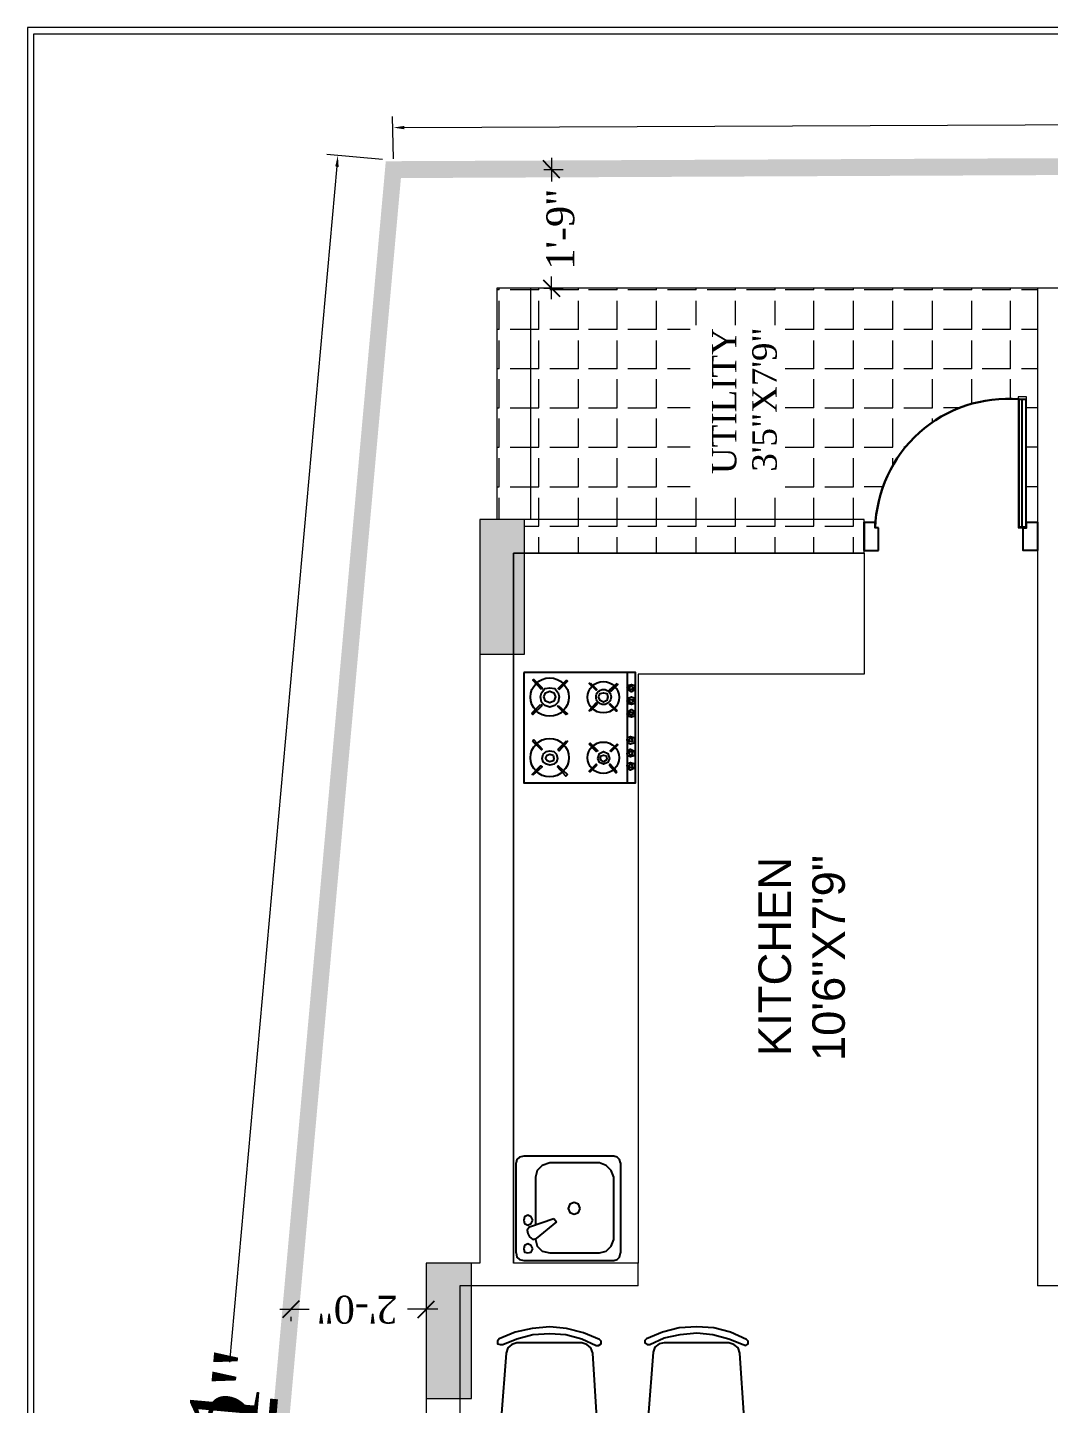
# Model space of a CAD drawing. Header units: inches. Extents: x -41599880 to -41577026, y -18110 to -4738.
# Drawn here: x -41599880 to -41595276, y -10942 to -4738 of the extents above; entities that cross this region are included whole.
import ezdxf

# ---------------------------------------------------------------- set-up
doc = ezdxf.new("R2010")
doc.units = ezdxf.units.IN
doc.header["$MEASUREMENT"] = 0
for name, color, linetype in [('PDF_Geometry', 40, 'Continuous'), ('PDF_Solid Fills', 9, 'Continuous'), ('PDF_Text', 7, 'Continuous')]:
    doc.layers.add(name, color=color, linetype=linetype)
doc.styles.add('PDF Arial', font='arial.ttf')
doc.styles.add('PDF Times New Roman', font='times.ttf')

msp = doc.modelspace()

# ---------------------------------------------------------------- linework, layer by layer
at = {"layer": 'PDF_Geometry', "color": 7, "lineweight": 18}
for points in [[(-41577026, -18110.3), (-41577026, -4737.5), (-41599880.3, -4737.5), (-41599880.3, -18110.3)], [(-41577052.5, -18083.7), (-41577052.5, -4767.8), (-41599853.7, -4767.8), (-41599853.7, -18083.7)], [(-41597839.8, -7563), (-41597638.8, -7563), (-41597638.8, -6956.2), (-41597839.8, -6956.2)], [(-41598082.6, -10919.5), (-41597877.8, -10919.5), (-41597877.8, -10308.9), (-41598082.6, -10308.9)]]:
    msp.add_lwpolyline(points, close=True, dxfattribs=at)
at = {"layer": 'PDF_Geometry', "color": 7, "lineweight": 13}
for points in [[(-41598230.5, -5329.2), (-41598234.3, -5139.5)], [(-41598181.2, -5188.8), (-41589427.8, -5150.9)], [(-41598279.8, -5332.9), (-41598530.1, -5310.2)], [(-41598484.6, -5363.3), (-41598970, -10756.4)]]:
    msp.add_lwpolyline(points, dxfattribs=at)
at = {"layer": 'PDF_Geometry', "color": 97, "lineweight": 18}
for points in [[(-41597517.5, -5325.4), (-41597517.5, -5431.6)], [(-41597517.5, -5962.5), (-41597517.5, -5860.1)], [(-41598742.5, -10517.5), (-41598609.7, -10517.5)], [(-41598029.5, -10517.5), (-41598166, -10517.5)]]:
    msp.add_lwpolyline(points, dxfattribs=at)
at = {"layer": 'PDF_Geometry', "color": 97, "lineweight": 25}
for points in [[(-41597479.5, -5416.4), (-41597555.4, -5336.7)], [(-41597555.4, -5875.3), (-41597479.5, -5951.1)], [(-41598655.2, -10479.5), (-41598731.1, -10555.4)], [(-41598120.5, -10555.4), (-41598044.6, -10479.5)]]:
    msp.add_lwpolyline(points, dxfattribs=at)
at = {"layer": 'PDF_Geometry', "color": 1, "lineweight": 18}
for points in [[(-41597551.6, -5378.5), (-41597464.4, -5378.5)], [(-41597551.6, -5913.2), (-41597464.4, -5913.2)], [(-41598693.2, -10551.6), (-41598693.2, -10570.6)], [(-41598082.6, -10551.6), (-41598082.6, -10570.6)]]:
    msp.add_lwpolyline(points, dxfattribs=at)
at = {"layer": 'PDF_Geometry', "color": 6, "lineweight": 18}
for points in [[(-41580439.3, -5913.2), (-41597764, -5913.2)], [(-41597764, -5913.2), (-41597764, -6956.2)], [(-41597612.3, -5913.2), (-41597612.3, -6956.2)], [(-41595325.3, -5913.2), (-41595325.3, -10411.3)], [(-41596106.6, -6956.2), (-41597839.8, -6956.2)], [(-41597839.8, -6956.2), (-41597839.8, -10308.9)], [(-41596106.6, -7107.9), (-41596106.6, -6956.2)], [(-41596106.6, -7107.9), (-41597688.1, -7107.9)], [(-41597688.1, -7107.9), (-41597688.1, -10308.9)], [(-41597839.8, -10308.9), (-41598082.6, -10308.9)], [(-41598082.6, -10308.9), (-41598082.6, -17067.3)], [(-41597126.8, -10308.9), (-41597688.1, -10308.9)], [(-41597126.8, -10411.3), (-41597126.8, -10308.9)], [(-41597126.8, -10411.3), (-41597930.9, -10411.3)], [(-41597930.9, -10411.3), (-41597930.9, -15694.4)], [(-41593743.8, -10411.3), (-41595325.3, -10411.3)]]:
    msp.add_lwpolyline(points, dxfattribs=at)
at = {"layer": 'PDF_Geometry', "color": 7, "lineweight": 18}
for points in [[(-41597752.6, -5920.8), (-41597764, -5920.8)], [(-41597752.6, -5920.8), (-41597752.6, -5913.2)], [(-41597574.4, -5920.8), (-41597703.3, -5920.8)], [(-41597574.4, -5920.8), (-41597574.4, -5913.2)], [(-41597396.1, -5920.8), (-41597525, -5920.8)], [(-41597396.1, -5920.8), (-41597396.1, -5913.2)], [(-41597221.6, -5920.8), (-41597350.6, -5920.8)], [(-41597221.6, -5920.8), (-41597221.6, -5913.2)], [(-41597043.4, -5920.8), (-41597172.3, -5920.8)], [(-41597043.4, -5920.8), (-41597043.4, -5913.2)], [(-41596865.1, -5920.8), (-41596994.1, -5920.8)], [(-41596865.1, -5920.8), (-41596865.1, -5913.2)], [(-41596686.9, -5920.8), (-41596815.8, -5920.8)], [(-41596686.9, -5920.8), (-41596686.9, -5913.2)], [(-41596508.6, -5920.8), (-41596637.6, -5920.8)], [(-41596508.6, -5920.8), (-41596508.6, -5913.2)], [(-41596334.2, -5920.8), (-41596463.1, -5920.8)], [(-41596334.2, -5920.8), (-41596334.2, -5913.2)], [(-41596155.9, -5920.8), (-41596284.9, -5920.8)], [(-41596155.9, -5920.8), (-41596155.9, -5913.2)], [(-41595977.7, -5920.8), (-41596106.6, -5920.8)], [(-41595977.7, -5920.8), (-41595977.7, -5913.2)], [(-41595799.4, -5920.8), (-41595928.4, -5920.8)], [(-41595799.4, -5920.8), (-41595799.4, -5913.2)], [(-41595621.2, -5920.8), (-41595750.1, -5920.8)], [(-41595621.2, -5920.8), (-41595621.2, -5913.2)], [(-41595446.7, -5920.8), (-41595575.6, -5920.8)], [(-41595446.7, -5920.8), (-41595446.7, -5913.2)], [(-41595325.3, -5920.8), (-41595397.4, -5920.8)], [(-41597752.6, -6099.1), (-41597752.6, -5970.1)], [(-41597574.4, -6099.1), (-41597574.4, -5970.1)], [(-41597396.1, -6099.1), (-41597396.1, -5970.1)], [(-41597221.6, -6099.1), (-41597221.6, -5970.1)], [(-41597043.4, -6099.1), (-41597043.4, -5970.1)], [(-41596865.1, -6080.1), (-41596865.1, -5970.1)], [(-41596686.9, -6080.1), (-41596686.9, -5970.1)], [(-41596508.6, -6080.1), (-41596508.6, -5970.1)], [(-41596334.2, -6099.1), (-41596334.2, -5970.1)], [(-41596155.9, -6099.1), (-41596155.9, -5970.1)], [(-41595977.7, -6099.1), (-41595977.7, -5970.1)], [(-41595799.4, -6099.1), (-41595799.4, -5970.1)], [(-41595621.2, -6099.1), (-41595621.2, -5970.1)], [(-41595446.7, -6099.1), (-41595446.7, -5970.1)], [(-41597752.6, -6099.1), (-41597764, -6099.1)], [(-41597574.4, -6099.1), (-41597703.3, -6099.1)], [(-41597396.1, -6099.1), (-41597525, -6099.1)], [(-41597221.6, -6099.1), (-41597350.6, -6099.1)], [(-41597043.4, -6099.1), (-41597172.3, -6099.1)], [(-41596891.7, -6099.1), (-41596994.1, -6099.1)], [(-41596334.2, -6099.1), (-41596463.1, -6099.1)], [(-41596155.9, -6099.1), (-41596284.9, -6099.1)], [(-41595977.7, -6099.1), (-41596106.6, -6099.1)], [(-41595799.4, -6099.1), (-41595928.4, -6099.1)], [(-41595621.2, -6099.1), (-41595750.1, -6099.1)], [(-41595446.7, -6099.1), (-41595575.6, -6099.1)], [(-41595325.3, -6099.1), (-41595397.4, -6099.1)], [(-41597752.6, -6277.3), (-41597752.6, -6148.4)], [(-41597574.4, -6277.3), (-41597574.4, -6148.4)], [(-41597396.1, -6277.3), (-41597396.1, -6148.4)], [(-41597221.6, -6277.3), (-41597221.6, -6148.4)], [(-41597043.4, -6277.3), (-41597043.4, -6148.4)], [(-41596334.2, -6277.3), (-41596334.2, -6148.4)], [(-41596155.9, -6277.3), (-41596155.9, -6148.4)], [(-41595977.7, -6277.3), (-41595977.7, -6148.4)], [(-41595799.4, -6277.3), (-41595799.4, -6148.4)], [(-41595621.2, -6277.3), (-41595621.2, -6148.4)], [(-41595446.7, -6277.3), (-41595446.7, -6148.4)], [(-41597752.6, -6277.3), (-41597764, -6277.3)], [(-41597764, -6451.8), (-41597752.6, -6451.8), (-41597752.6, -6322.8)], [(-41597574.4, -6277.3), (-41597703.3, -6277.3)], [(-41597703.3, -6451.8), (-41597574.4, -6451.8), (-41597574.4, -6322.8)], [(-41597396.1, -6277.3), (-41597525, -6277.3)], [(-41597525, -6451.8), (-41597396.1, -6451.8), (-41597396.1, -6322.8)], [(-41597221.6, -6277.3), (-41597350.6, -6277.3)], [(-41597350.6, -6451.8), (-41597221.6, -6451.8), (-41597221.6, -6322.8)], [(-41597043.4, -6277.3), (-41597172.3, -6277.3)], [(-41597172.3, -6451.8), (-41597043.4, -6451.8), (-41597043.4, -6322.8)], [(-41596891.7, -6277.3), (-41596994.1, -6277.3)], [(-41596334.2, -6277.3), (-41596463.1, -6277.3)], [(-41596334.2, -6451.8), (-41596334.2, -6322.8)], [(-41596155.9, -6277.3), (-41596284.9, -6277.3)], [(-41596284.9, -6451.8), (-41596155.9, -6451.8), (-41596155.9, -6322.8)], [(-41595977.7, -6277.3), (-41596106.6, -6277.3)], [(-41596106.6, -6451.8), (-41595977.7, -6451.8), (-41595977.7, -6322.8)], [(-41595799.4, -6277.3), (-41595928.4, -6277.3)], [(-41595928.4, -6451.8), (-41595799.4, -6451.8), (-41595799.4, -6322.8)], [(-41595621.2, -6277.3), (-41595750.1, -6277.3)], [(-41595621.2, -6436.6), (-41595621.2, -6322.8)], [(-41595446.7, -6277.3), (-41595575.6, -6277.3)], [(-41595446.7, -6413.8), (-41595446.7, -6322.8)], [(-41595325.3, -6277.3), (-41595397.4, -6277.3)], [(-41596891.7, -6451.8), (-41596994.1, -6451.8)], [(-41596334.2, -6451.8), (-41596463.1, -6451.8)], [(-41595678, -6451.8), (-41595750.1, -6451.8)], [(-41595325.3, -6451.8), (-41595374.6, -6451.8)], [(-41597764, -6630), (-41597752.6, -6630), (-41597752.6, -6501.1)], [(-41597703.3, -6630), (-41597574.4, -6630), (-41597574.4, -6501.1)], [(-41597525, -6630), (-41597396.1, -6630), (-41597396.1, -6501.1)], [(-41597350.6, -6630), (-41597221.6, -6630), (-41597221.6, -6501.1)], [(-41597172.3, -6630), (-41597043.4, -6630), (-41597043.4, -6501.1)], [(-41596463.1, -6630), (-41596334.2, -6630), (-41596334.2, -6501.1)], [(-41596284.9, -6630), (-41596155.9, -6630), (-41596155.9, -6501.1)], [(-41596106.6, -6630), (-41595977.7, -6630), (-41595977.7, -6501.1)], [(-41595799.4, -6520), (-41595799.4, -6501.1)], [(-41596891.7, -6630), (-41596994.1, -6630)], [(-41595924.6, -6630), (-41595928.4, -6630)], [(-41595325.3, -6630), (-41595374.6, -6630)], [(-41597764, -6808.3), (-41597752.6, -6808.3), (-41597752.6, -6679.3)], [(-41597703.3, -6808.3), (-41597574.4, -6808.3), (-41597574.4, -6679.3)], [(-41597525, -6808.3), (-41597396.1, -6808.3), (-41597396.1, -6679.3)], [(-41597350.6, -6808.3), (-41597221.6, -6808.3), (-41597221.6, -6679.3)], [(-41597172.3, -6808.3), (-41597043.4, -6808.3), (-41597043.4, -6679.3)], [(-41596463.1, -6808.3), (-41596334.2, -6808.3), (-41596334.2, -6679.3)], [(-41596284.9, -6808.3), (-41596155.9, -6808.3), (-41596155.9, -6679.3)], [(-41595977.7, -6709.7), (-41595977.7, -6679.3)], [(-41596891.7, -6808.3), (-41596994.1, -6808.3)], [(-41596023.2, -6808.3), (-41596106.6, -6808.3)], [(-41595325.3, -6808.3), (-41595374.6, -6808.3)], [(-41597752.6, -6956.2), (-41597752.6, -6857.6)], [(-41597638.8, -6986.5), (-41597574.4, -6986.5), (-41597574.4, -6857.6)], [(-41597525, -6986.5), (-41597396.1, -6986.5), (-41597396.1, -6857.6)], [(-41597350.6, -6986.5), (-41597221.6, -6986.5), (-41597221.6, -6857.6)], [(-41597172.3, -6986.5), (-41597043.4, -6986.5), (-41597043.4, -6857.6)], [(-41596994.1, -6986.5), (-41596865.1, -6986.5), (-41596865.1, -6857.6)], [(-41596815.8, -6986.5), (-41596686.9, -6986.5), (-41596686.9, -6857.6)], [(-41596637.6, -6986.5), (-41596508.6, -6986.5), (-41596508.6, -6857.6)], [(-41596463.1, -6986.5), (-41596334.2, -6986.5), (-41596334.2, -6857.6)], [(-41596284.9, -6986.5), (-41596155.9, -6986.5), (-41596155.9, -6857.6)], [(-41596106.6, -6986.5), (-41596106.6, -6982.7)], [(-41597574.4, -7107.9), (-41597574.4, -7035.8)], [(-41597396.1, -7107.9), (-41597396.1, -7035.8)], [(-41597221.6, -7107.9), (-41597221.6, -7035.8)], [(-41597043.4, -7107.9), (-41597043.4, -7035.8)], [(-41596865.1, -7107.9), (-41596865.1, -7035.8)], [(-41596686.9, -7107.9), (-41596686.9, -7035.8)], [(-41596508.6, -7107.9), (-41596508.6, -7035.8)], [(-41596334.2, -7107.9), (-41596334.2, -7035.8)], [(-41596155.9, -7107.9), (-41596155.9, -7035.8)], [(-41597688.1, -7654), (-41597688.1, -7107.9), (-41596106.6, -7107.9), (-41596106.6, -7654), (-41597126.8, -7654), (-41597126.8, -10308.9), (-41597688.1, -10308.9), (-41597688.1, -7107.9), (-41597126.8, -7107.9)]]:
    msp.add_lwpolyline(points, dxfattribs=at)
at = {"layer": 'PDF_Geometry', "color": 43, "lineweight": 18}
msp.add_lwpolyline([(-41595374.6, -6994.1), (-41595374.6, -6402.5), (-41595412.6, -6402.5), (-41595412.6, -6994.1)], close=True, dxfattribs=at)
at = {"layer": 'PDF_Geometry', "color": 30, "lineweight": 25}
msp.add_lwpolyline([(-41595408.8, -6413.8), (-41595378.4, -6413.8), (-41595378.4, -6990.3), (-41595408.8, -6990.3)], close=True, dxfattribs=at)
at = {"layer": 'PDF_Geometry', "color": 44, "lineweight": 18}
msp.add_lwpolyline([(-41595393.6, -6990.3), (-41595393.6, -6413.8), (-41595397.4, -6413.8), (-41595397.4, -6990.3)], close=True, dxfattribs=at)
at = {"layer": 'PDF_Geometry', "color": 44, "lineweight": 25}
for points in [[(-41596106.6, -6967.6), (-41596106.6, -7096.5), (-41596042.1, -7096.5)], [(-41596106.6, -7096.5), (-41596106.6, -6967.6), (-41596057.3, -6967.6)], [(-41596042.1, -6994.1), (-41596057.3, -6994.1), (-41596057.3, -6967.6)], [(-41596042.1, -7096.5), (-41596042.1, -6994.1)], [(-41595374.6, -6967.6), (-41595325.3, -6967.6), (-41595325.3, -7096.5), (-41595389.8, -7096.5), (-41595389.8, -6994.1)]]:
    msp.add_lwpolyline(points, dxfattribs=at)
at = {"layer": 'PDF_Geometry', "color": 30, "lineweight": 25}
msp.add_lwpolyline([(-41595389.8, -6994.1), (-41595374.6, -6994.1), (-41595374.6, -6967.6)], dxfattribs=at)
at = {"layer": 'PDF_Geometry', "color": 35, "lineweight": 25}
for points in [[(-41597642.6, -7646.4), (-41597642.6, -8143.3), (-41597138.2, -8143.3), (-41597138.2, -7646.4)], [(-41597566.8, -7756.4), (-41597563, -7737.5), (-41597547.8, -7718.5), (-41597525, -7714.7), (-41597502.3, -7718.5), (-41597487.1, -7737.5), (-41597483.3, -7756.4), (-41597487.1, -7779.2), (-41597502.3, -7794.4), (-41597525, -7801.9), (-41597547.8, -7794.4), (-41597563, -7779.2)], [(-41597551.6, -7756.4), (-41597544, -7737.5), (-41597525, -7729.9), (-41597506.1, -7737.5), (-41597498.5, -7756.4), (-41597506.1, -7775.4), (-41597525, -7783), (-41597544, -7775.4)], [(-41597305.1, -7756.4), (-41597297.5, -7741.3), (-41597282.3, -7737.5), (-41597267.2, -7741.3), (-41597263.4, -7756.4), (-41597267.2, -7771.6), (-41597282.3, -7779.2), (-41597297.5, -7771.6)], [(-41597221.6, -7695.7), (-41597217.8, -7699.5), (-41597248.2, -7729.9), (-41597255.8, -7726.1)], [(-41597176.1, -7714.7), (-41597168.5, -7703.3), (-41597157.2, -7699.5), (-41597145.8, -7703.3), (-41597142, -7714.7), (-41597145.8, -7726.1), (-41597157.2, -7733.7), (-41597168.5, -7726.1)], [(-41597164.8, -7714.7), (-41597164.8, -7710.9), (-41597157.2, -7707.1), (-41597153.4, -7710.9), (-41597149.6, -7714.7), (-41597153.4, -7722.3), (-41597157.2, -7722.3), (-41597164.8, -7722.3)], [(-41597343, -7820.9), (-41597346.8, -7817.1), (-41597316.5, -7783), (-41597312.7, -7790.6)], [(-41597221.6, -7817.1), (-41597225.4, -7820.9), (-41597255.8, -7790.6), (-41597252, -7786.8)], [(-41597176.1, -7775.4), (-41597168.5, -7760.2), (-41597157.2, -7756.4), (-41597145.8, -7760.2), (-41597142, -7775.4), (-41597145.8, -7786.8), (-41597157.2, -7790.6), (-41597168.5, -7786.8)], [(-41597176.1, -7832.3), (-41597168.5, -7820.9), (-41597157.2, -7813.3), (-41597145.8, -7820.9), (-41597142, -7832.3), (-41597145.8, -7843.7), (-41597157.2, -7847.5), (-41597168.5, -7843.7)], [(-41597164.8, -7775.4), (-41597164.8, -7767.8), (-41597157.2, -7767.8), (-41597153.4, -7767.8), (-41597149.6, -7775.4), (-41597153.4, -7779.2), (-41597157.2, -7783), (-41597164.8, -7779.2)], [(-41597164.8, -7832.3), (-41597164.8, -7824.7), (-41597157.2, -7824.7), (-41597153.4, -7824.7), (-41597149.6, -7832.3), (-41597153.4, -7836.1), (-41597157.2, -7839.9), (-41597164.8, -7836.1)], [(-41597176.1, -7949.9), (-41597172.3, -7938.5), (-41597161, -7934.7), (-41597145.8, -7938.5), (-41597142, -7949.9), (-41597145.8, -7965), (-41597161, -7968.8), (-41597172.3, -7965)], [(-41597600.9, -7957.4), (-41597597.1, -7949.9), (-41597559.2, -7991.6), (-41597563, -7995.4)], [(-41597559.2, -8033.3), (-41597555.4, -8014.3), (-41597540.2, -8002.9), (-41597525, -7999.2), (-41597506.1, -8002.9), (-41597494.7, -8014.3), (-41597490.9, -8033.3), (-41597494.7, -8048.5), (-41597506.1, -8059.8), (-41597525, -8063.6), (-41597540.2, -8059.8), (-41597555.4, -8048.5)], [(-41597449.2, -7953.6), (-41597445.4, -7957.4), (-41597483.3, -7999.2), (-41597487.1, -7991.6)], [(-41597346.8, -7968.8), (-41597343, -7965), (-41597308.9, -7999.2), (-41597316.5, -8002.9)], [(-41597308.9, -8033.3), (-41597301.3, -8010.5), (-41597282.3, -8002.9), (-41597263.4, -8010.5), (-41597255.8, -8033.3), (-41597263.4, -8052.3), (-41597282.3, -8059.8), (-41597301.3, -8052.3)], [(-41597221.6, -7968.8), (-41597252, -7999.2), (-41597248.2, -8002.9), (-41597217.8, -7972.6)], [(-41597176.1, -8010.5), (-41597172.3, -7999.2), (-41597161, -7991.6), (-41597145.8, -7999.2), (-41597142, -8010.5), (-41597145.8, -8021.9), (-41597161, -8025.7), (-41597172.3, -8021.9)], [(-41597168.5, -7949.9), (-41597164.8, -7946.1), (-41597161, -7942.3), (-41597153.4, -7946.1), (-41597153.4, -7949.9), (-41597153.4, -7957.4), (-41597161, -7957.4), (-41597164.8, -7957.4)], [(-41597168.5, -8010.5), (-41597164.8, -8002.9), (-41597161, -8002.9), (-41597153.4, -8002.9), (-41597153.4, -8010.5), (-41597153.4, -8014.3), (-41597161, -8018.1), (-41597164.8, -8014.3)], [(-41597544, -8033.3), (-41597536.4, -8018.1), (-41597525, -8014.3), (-41597509.9, -8018.1), (-41597506.1, -8033.3), (-41597509.9, -8044.7), (-41597525, -8048.5), (-41597536.4, -8044.7)], [(-41597312.7, -8063.6), (-41597343, -8094), (-41597346.8, -8090.2), (-41597316.5, -8059.8)], [(-41597297.5, -8033.3), (-41597293.7, -8021.9), (-41597282.3, -8018.1), (-41597270.9, -8021.9), (-41597267.2, -8033.3), (-41597270.9, -8040.9), (-41597282.3, -8048.5), (-41597293.7, -8040.9)], [(-41597221.6, -8094), (-41597252, -8059.8), (-41597255.8, -8063.6), (-41597225.4, -8097.8)], [(-41597176.1, -8067.4), (-41597172.3, -8056), (-41597161, -8052.3), (-41597145.8, -8056), (-41597142, -8067.4), (-41597145.8, -8078.8), (-41597161, -8086.4), (-41597172.3, -8078.8)], [(-41597168.5, -8067.4), (-41597164.8, -8063.6), (-41597161, -8059.8), (-41597153.4, -8063.6), (-41597153.4, -8067.4), (-41597153.4, -8075), (-41597161, -8075), (-41597164.8, -8075)], [(-41597600.9, -8109.1), (-41597604.7, -8105.3), (-41597566.8, -8067.4), (-41597559.2, -8071.2)], [(-41597445.4, -8105.3), (-41597453, -8112.9), (-41597490.9, -8071.2), (-41597487.1, -8067.4)], [(-41597388.5, -10062.3), (-41597396.1, -10043.4), (-41597415.1, -10035.8), (-41597434, -10043.4), (-41597441.6, -10062.3), (-41597434, -10081.3), (-41597415.1, -10088.9), (-41597396.1, -10081.3)], [(-41597600.9, -10115.4), (-41597608.5, -10100.3), (-41597623.7, -10092.7), (-41597638.8, -10100.3), (-41597642.6, -10115.4), (-41597638.8, -10130.6), (-41597623.7, -10138.2), (-41597608.5, -10130.6)], [(-41597600.9, -10244.4), (-41597608.5, -10229.2), (-41597623.7, -10221.6), (-41597638.8, -10229.2), (-41597642.6, -10244.4), (-41597638.8, -10259.6), (-41597623.7, -10263.3), (-41597608.5, -10259.6)]]:
    msp.add_lwpolyline(points, close=True, dxfattribs=at)
for points in [[(-41597563, -7722.3), (-41597600.9, -7680.6), (-41597597.1, -7676.8), (-41597559.2, -7714.7), (-41597563, -7722.3)], [(-41597483.3, -7722.3), (-41597487.1, -7718.5), (-41597449.2, -7680.6)], [(-41597483.3, -7722.3), (-41597445.4, -7684.4), (-41597449.2, -7680.6)], [(-41597343, -7692), (-41597346.8, -7695.7), (-41597316.5, -7726.1), (-41597312.7, -7722.3), (-41597339.2, -7695.7)], [(-41597176.1, -7646.4), (-41597176.1, -8143.3)], [(-41597559.2, -7794.4), (-41597600.9, -7836.1), (-41597604.7, -7828.5), (-41597566.8, -7790.6)], [(-41597566.8, -7790.6), (-41597559.2, -7794.4)], [(-41597490.9, -7798.1), (-41597487.1, -7794.4)], [(-41597487.1, -7794.4), (-41597445.4, -7832.3), (-41597453, -7836.1), (-41597490.9, -7798.1)], [(-41597206.5, -9857.5), (-41597210.3, -9842.4), (-41597221.6, -9831), (-41597236.8, -9827.2), (-41597642.6, -9827.2), (-41597661.6, -9831), (-41597673, -9842.4), (-41597676.8, -9857.5)], [(-41597676.8, -10263.3), (-41597676.8, -9857.5)], [(-41597236.8, -9922), (-41597248.2, -9891.7), (-41597270.9, -9868.9), (-41597301.3, -9857.5), (-41597525, -9857.5), (-41597559.2, -9868.9), (-41597581.9, -9891.7), (-41597589.5, -9922)], [(-41597206.5, -9857.5), (-41597206.5, -10263.3)], [(-41597589.5, -9922), (-41597589.5, -10138.2)], [(-41597236.8, -10202.7), (-41597236.8, -9922)], [(-41597616.1, -10145.8), (-41597506.1, -10107.9)], [(-41597506.1, -10107.9), (-41597494.7, -10123)], [(-41597616.1, -10145.8), (-41597627.4, -10160.9), (-41597623.7, -10176.1), (-41597616.1, -10191.3), (-41597600.9, -10202.7), (-41597585.7, -10198.9)], [(-41597494.7, -10123), (-41597585.7, -10198.9)], [(-41597589.5, -10202.7), (-41597581.9, -10233), (-41597559.2, -10255.8), (-41597525, -10263.3), (-41597301.3, -10263.3)], [(-41597301.3, -10263.3), (-41597270.9, -10255.8), (-41597248.2, -10233), (-41597236.8, -10202.7)], [(-41597676.8, -10263.3), (-41597673, -10282.3), (-41597661.6, -10293.7), (-41597642.6, -10297.5), (-41597236.8, -10297.5), (-41597221.6, -10293.7), (-41597210.3, -10282.3), (-41597206.5, -10263.3)]]:
    msp.add_lwpolyline(points, dxfattribs=at)
at = {"layer": 'PDF_Geometry', "color": 32, "lineweight": 25}
for points in [[(-41597752.6, -10650.2), (-41597760.2, -10661.6), (-41597760.2, -10673), (-41597748.8, -10676.7), (-41597737.4, -10676.7), (-41597673, -10650.2), (-41597600.9, -10631.2), (-41597525, -10627.4), (-41597453, -10631.2), (-41597380.9, -10650.2), (-41597316.5, -10680.5), (-41597305.1, -10680.5), (-41597293.7, -10673), (-41597293.7, -10661.6), (-41597301.3, -10654), (-41597373.3, -10623.6), (-41597449.2, -10604.7), (-41597525, -10597.1), (-41597604.7, -10604.7), (-41597680.5, -10619.9), (-41597752.6, -10650.2)], [(-41597088.9, -10650.2), (-41597096.5, -10657.8), (-41597096.5, -10669.2), (-41597085.1, -10676.7), (-41597073.7, -10676.7), (-41597009.3, -10646.4), (-41596937.2, -10631.2), (-41596861.3, -10623.6), (-41596789.3, -10631.2), (-41596717.2, -10650.2), (-41596652.7, -10676.7), (-41596641.4, -10680.5), (-41596630, -10673), (-41596630, -10661.6), (-41596637.6, -10654), (-41596709.6, -10619.9), (-41596785.5, -10600.9), (-41596861.3, -10597.1), (-41596941, -10600.9), (-41597016.8, -10619.9), (-41597088.9, -10650.2)]]:
    msp.add_lwpolyline(points, dxfattribs=at)
for points in [[(-41597673, -10669.2), (-41597695.7, -10676.7), (-41597714.7, -10691.9), (-41597722.3, -10714.7), (-41597745, -11006.7), (-41597737.4, -11029.5), (-41597722.3, -11048.4), (-41597695.7, -11056), (-41597362, -11056), (-41597335.4, -11048.4), (-41597320.2, -11033.2), (-41597312.7, -11006.7), (-41597331.6, -10714.7), (-41597339.2, -10691.9), (-41597358.2, -10676.7), (-41597380.9, -10669.2)], [(-41597009.3, -10669.2), (-41597032, -10673), (-41597051, -10688.1), (-41597058.6, -10710.9), (-41597081.3, -11002.9), (-41597073.7, -11029.5), (-41597058.6, -11044.6), (-41597032, -11052.2), (-41596698.3, -11056), (-41596671.7, -11048.4), (-41596656.5, -11029.5), (-41596649, -11006.7), (-41596667.9, -10714.7), (-41596675.5, -10691.9), (-41596694.5, -10676.7), (-41596717.2, -10669.2)]]:
    msp.add_lwpolyline(points, close=True, dxfattribs=at)
at = {"layer": 'PDF_Geometry', "color": 35, "lineweight": 25}
for centre, radius in [((-41597525.6, -7757), 86.6), ((-41597283.3, -7757.4), 71.1), ((-41597282.5, -7756.4), 34), ((-41597525.7, -8030.1), 86.7), ((-41597283.3, -8030.5), 71.1)]:
    msp.add_circle(centre, radius, dxfattribs=at)
at = {"layer": 'PDF_Geometry', "color": 7, "lineweight": 30}
msp.add_arc((-41595459.4, -7009.8), 598.1, 85.14185, 178.49849, dxfattribs=at)
at = {"layer": 'PDF_Solid Fills', "color": 7}
for points in [[(-41598181.2, -5181.2), (-41598181.2, -5196.4), (-41598230.5, -5188.8)], [(-41579942.5, -5257.1), (-41598196.3, -5416.4), (-41598264.6, -5340.5)], [(-41579942.5, -5332.9), (-41579942.5, -5257.1), (-41598196.3, -5416.4)], [(-41598492.2, -5363.3), (-41598477, -5367.1), (-41598480.8, -5314)], [(-41598264.6, -5340.5), (-41599281, -17476.9), (-41599364.5, -17552.8)], [(-41598196.3, -5416.4), (-41598264.6, -5340.5), (-41599281, -17476.9)]]:
    msp.add_solid(points, dxfattribs=at)
at = {"layer": 'PDF_Solid Fills', "color": 44}
for points in [[(-41595393.6, -6990.3), (-41595397.4, -6413.8), (-41595397.4, -6990.3)], [(-41595393.6, -6990.3), (-41595393.6, -6413.8), (-41595397.4, -6413.8)]]:
    msp.add_solid(points, dxfattribs=at)
at = {"layer": 'PDF_Solid Fills', "color": 254}
for points in [[(-41597839.8, -7563), (-41597638.8, -6956.2), (-41597638.8, -7563)], [(-41597839.8, -7563), (-41597839.8, -6956.2), (-41597638.8, -6956.2)], [(-41598082.6, -10919.5), (-41597877.8, -10308.9), (-41597877.8, -10919.5)], [(-41598082.6, -10919.5), (-41598082.6, -10308.9), (-41597877.8, -10308.9)]]:
    msp.add_solid(points, dxfattribs=at)

# ---------------------------------------------------------------- texts
at = {"layer": 'PDF_Text', "attachment_point": 7}
for s, insert, char_height, rotation, style in [('1\'-9"', (-41597412.9, -5829.6), 125.86, 90, 'PDF Times New Roman'), ('UTILITY', (-41596682, -6751.2), 110.45, 90, 'PDF Times New Roman'), ('3\'5"X7\'9"', (-41596500, -6740.4), 110.45, 90, 'PDF Times New Roman'), ('KITCHEN', (-41596435.1, -9375.9), 146.6, 90, 'PDF Arial'), ('10\'6"X7\'9"', (-41596192.3, -9398.7), 146.6, 90, 'PDF Arial'), ('2\'-0"', (-41598211.5, -10454.5), 125.86, 180, 'PDF Times New Roman')]:
    msp.add_mtext(s, dxfattribs=dict(at, insert=insert, char_height=char_height, rotation=rotation, style=style))
at = {"layer": 'PDF_Text', "color": 1, "char_height": 305.6, "attachment_point": 7, "rotation": 84.90049, "style": 'PDF Times New Roman'}
for s, insert in [('2"', (-41598769.1, -11127.9)), ("40'-11", (-41598930.8, -12019.8))]:
    msp.add_mtext(s, dxfattribs=dict(at, insert=insert))

doc.saveas('drawing.dxf')
